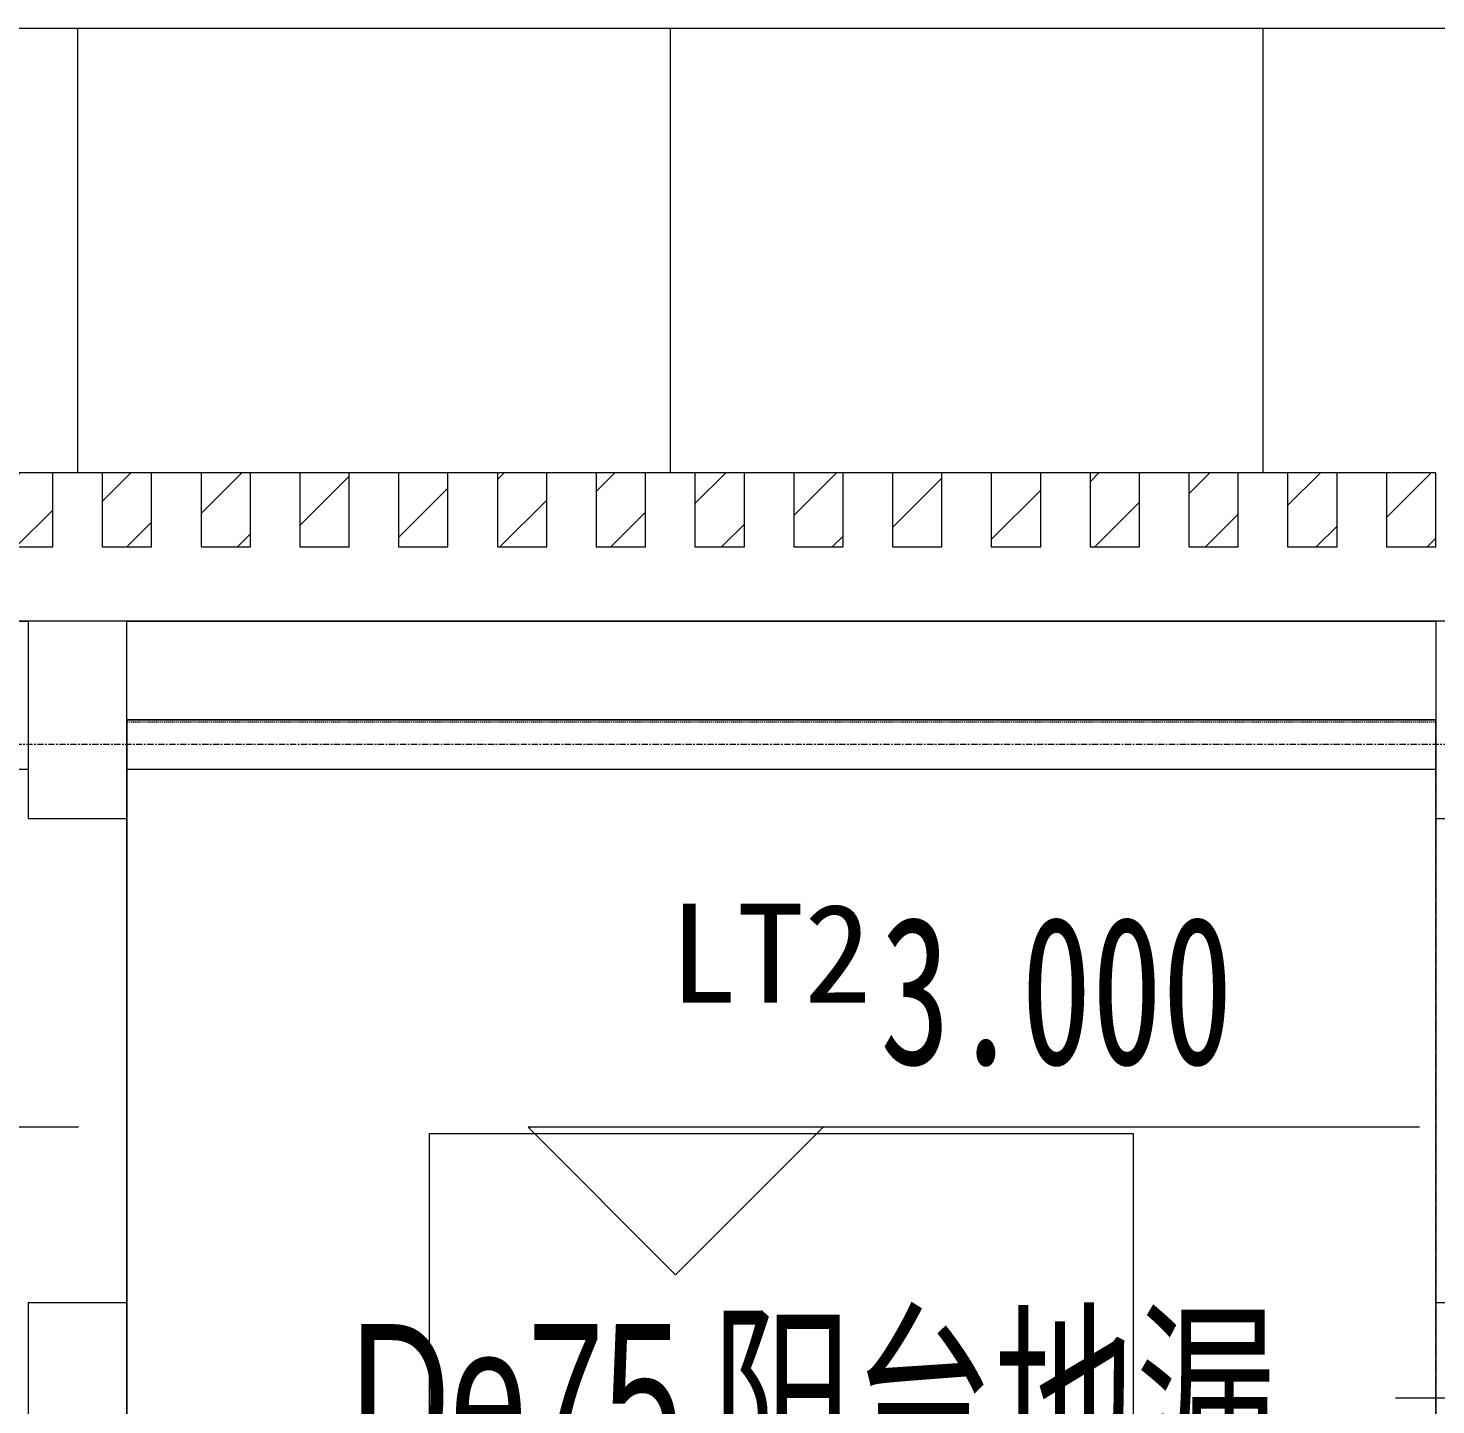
# Model space of a CAD drawing. Header units: millimetres. Extents: x 147592 to 201688, y -27981 to 8299.
# Drawn here: x 170900 to 173750, y -1336 to 1450 of the extents above; entities that cross this region are included whole.
import ezdxf

# ---------------------------------------------------------------- set-up
doc = ezdxf.new("R2010")
doc.units = ezdxf.units.MM
doc.linetypes.add('架空线', pattern=[3.97, 2.38, -1.59])
doc.linetypes.add('轴网线', pattern=[22.24, 12.7, -3.18, 3.18, -3.18])
for name, color, linetype, lineweight in [('A-DETL-____-OTLN', 7, 'Continuous', 5), ('A-GLAZ-CWMG-MCUT', 7, 'Continuous', 13), ('A-GLAZ-CWMG-OTLN', 7, 'Continuous', 5), ('A-WALL-____-MCUT', 7, 'Continuous', 13), ('A-WALL-____-OTLN', 7, 'Continuous', 13), ('G-____-____-DIMS', 7, 'Continuous', 5), ('G-____-____-TEXT', 7, 'Continuous', 5), ('I-WALL-____-OTLN', 7, 'Continuous', 13), ('S-COLS-____-MCUT', 7, 'Continuous', 5), ('S-GRID-____-OTLN', 7, 'Continuous', 5), ('S-STRS-____-MBND', 7, 'Continuous', 5), ('S-STRS-____-OTLN', 7, 'Continuous', 5)]:
    doc.layers.add(name, color=color, linetype=linetype, lineweight=lineweight)
doc.layers.add('A-FLOR-____-OTLN', color=7, linetype='Continuous', lineweight=13, true_color=0x007f00)
doc.styles.add('TJ_FangSong', font='', dxfattribs={"width": 0.7, "height": 300})
doc.styles.add('仿宋', font='', dxfattribs={"width": 0.7, "height": 300})
doc.styles.add('黑体_2', font='', dxfattribs={"height": 200})
doc.styles.get('TJ_FangSong').set_extended_font_data('TJ_FangSong')
doc.styles.get('仿宋').set_extended_font_data('FangSong')
doc.styles.get('黑体_2').set_extended_font_data('SimHei')

# ---------------------------------------------------------------- blocks, each defined once
blk = doc.blocks.new('矩形竖梃 - 100_100mm 木色铝方通-V182-二层给排水_消防平面图')
at = {"layer": 'A-GLAZ-CWMG-OTLN', "true_color": 0x515151}
h = blk.add_hatch(dxfattribs=at)
h.set_pattern_fill('FP_151', color=251, style=0, pattern_type=2)
h.set_pattern_definition([(315, (-170900.01, 549.98), (70.71068, 70.71068), [])])
h.paths.add_polyline_path([(50, 150), (50, 0), (-50, 0), (-50, 150)], flags=0)
at = {"layer": 'A-GLAZ-CWMG-MCUT', "color": 251, "lineweight": 5, "true_color": 0x515151}
for p, q in [((-50, 150), (50, 150)), ((-50, 0), (-50, 150)), ((50, 150), (50, 0)), ((50, 0), (-50, 0))]:
    blk.add_line(p, q, dxfattribs=at)
blk = doc.blocks.new('矩形竖梃 - 100_100mm 木色铝方通-V183-二层给排水_消防平面图')
at = {"layer": 'A-GLAZ-CWMG-OTLN', "true_color": 0x515151}
h = blk.add_hatch(dxfattribs=at)
h.set_pattern_fill('FP_152', color=251, style=0, pattern_type=2)
h.set_pattern_definition([(315, (-171100.01, 549.98), (70.71068, 70.71068), [])])
h.paths.add_polyline_path([(50, 150), (50, 0), (-50, 0), (-50, 150)], flags=0)
at = {"layer": 'A-GLAZ-CWMG-MCUT', "color": 251, "lineweight": 5, "true_color": 0x515151}
for p, q in [((-50, 150), (50, 150)), ((-50, 0), (-50, 150)), ((50, 150), (50, 0)), ((50, 0), (-50, 0))]:
    blk.add_line(p, q, dxfattribs=at)
blk = doc.blocks.new('矩形竖梃 - 100_100mm 木色铝方通-V184-二层给排水_消防平面图')
at = {"layer": 'A-GLAZ-CWMG-OTLN', "true_color": 0x515151}
h = blk.add_hatch(dxfattribs=at)
h.set_pattern_fill('FP_153', color=251, style=0, pattern_type=2)
h.set_pattern_definition([(315, (-171700.01, 549.98), (70.71068, 70.71068), [])])
h.paths.add_polyline_path([(50, 150), (50, 0), (-50, 0), (-50, 150)], flags=0)
at = {"layer": 'A-GLAZ-CWMG-MCUT', "color": 251, "lineweight": 5, "true_color": 0x515151}
for p, q in [((-50, 150), (50, 150)), ((-50, 0), (-50, 150)), ((50, 150), (50, 0)), ((50, 0), (-50, 0))]:
    blk.add_line(p, q, dxfattribs=at)
blk = doc.blocks.new('矩形竖梃 - 100_100mm 木色铝方通-V185-二层给排水_消防平面图')
at = {"layer": 'A-GLAZ-CWMG-OTLN', "true_color": 0x515151}
h = blk.add_hatch(dxfattribs=at)
h.set_pattern_fill('FP_154', color=251, style=0, pattern_type=2)
h.set_pattern_definition([(315, (-171300.01, 549.98), (70.71068, 70.71068), [])])
h.paths.add_polyline_path([(50, 150), (50, 0), (-50, 0), (-50, 150)], flags=0)
at = {"layer": 'A-GLAZ-CWMG-MCUT', "color": 251, "lineweight": 5, "true_color": 0x515151}
for p, q in [((-50, 150), (50, 150)), ((-50, 0), (-50, 150)), ((50, 150), (50, 0)), ((50, 0), (-50, 0))]:
    blk.add_line(p, q, dxfattribs=at)
blk = doc.blocks.new('矩形竖梃 - 100_100mm 木色铝方通-V186-二层给排水_消防平面图')
at = {"layer": 'A-GLAZ-CWMG-OTLN', "true_color": 0x515151}
h = blk.add_hatch(dxfattribs=at)
h.set_pattern_fill('FP_155', color=251, style=0, pattern_type=2)
h.set_pattern_definition([(315, (-171500.01, 549.98), (70.71068, 70.71068), [])])
h.paths.add_polyline_path([(50, 150), (50, 0), (-50, 0), (-50, 150)], flags=0)
at = {"layer": 'A-GLAZ-CWMG-MCUT', "color": 251, "lineweight": 5, "true_color": 0x515151}
for p, q in [((-50, 150), (50, 150)), ((-50, 0), (-50, 150)), ((50, 150), (50, 0)), ((50, 0), (-50, 0))]:
    blk.add_line(p, q, dxfattribs=at)
blk = doc.blocks.new('矩形竖梃 - 100_100mm 木色铝方通-V187-二层给排水_消防平面图')
at = {"layer": 'A-GLAZ-CWMG-OTLN', "true_color": 0x515151}
h = blk.add_hatch(dxfattribs=at)
h.set_pattern_fill('FP_156', color=251, style=0, pattern_type=2)
h.set_pattern_definition([(315, (-171900.01, 549.98), (70.71068, 70.71068), [])])
h.paths.add_polyline_path([(50, 150), (50, 0), (-50, 0), (-50, 150)], flags=0)
at = {"layer": 'A-GLAZ-CWMG-MCUT', "color": 251, "lineweight": 5, "true_color": 0x515151}
for p, q in [((-50, 150), (50, 150)), ((-50, 0), (-50, 150)), ((50, 150), (50, 0)), ((50, 0), (-50, 0))]:
    blk.add_line(p, q, dxfattribs=at)
blk = doc.blocks.new('矩形竖梃 - 100_100mm 木色铝方通-V188-二层给排水_消防平面图')
at = {"layer": 'A-GLAZ-CWMG-OTLN', "true_color": 0x515151}
h = blk.add_hatch(dxfattribs=at)
h.set_pattern_fill('FP_157', color=251, style=0, pattern_type=2)
h.set_pattern_definition([(315, (-172100.01, 549.98), (70.71068, 70.71068), [])])
h.paths.add_polyline_path([(50, 150), (50, 0), (-50, 0), (-50, 150)], flags=0)
at = {"layer": 'A-GLAZ-CWMG-MCUT', "color": 251, "lineweight": 5, "true_color": 0x515151}
for p, q in [((-50, 150), (50, 150)), ((-50, 0), (-50, 150)), ((50, 150), (50, 0)), ((50, 0), (-50, 0))]:
    blk.add_line(p, q, dxfattribs=at)
blk = doc.blocks.new('矩形竖梃 - 100_100mm 木色铝方通-V189-二层给排水_消防平面图')
at = {"layer": 'A-GLAZ-CWMG-OTLN', "true_color": 0x515151}
h = blk.add_hatch(dxfattribs=at)
h.set_pattern_fill('FP_158', color=251, style=0, pattern_type=2)
h.set_pattern_definition([(315, (-172300.01, 549.98), (70.71068, 70.71068), [])])
h.paths.add_polyline_path([(50, 150), (50, 0), (-50, 0), (-50, 150)], flags=0)
at = {"layer": 'A-GLAZ-CWMG-MCUT', "color": 251, "lineweight": 5, "true_color": 0x515151}
for p, q in [((-50, 150), (50, 150)), ((-50, 0), (-50, 150)), ((50, 150), (50, 0)), ((50, 0), (-50, 0))]:
    blk.add_line(p, q, dxfattribs=at)
blk = doc.blocks.new('矩形竖梃 - 100_100mm 木色铝方通-V190-二层给排水_消防平面图')
at = {"layer": 'A-GLAZ-CWMG-OTLN', "true_color": 0x515151}
h = blk.add_hatch(dxfattribs=at)
h.set_pattern_fill('FP_159', color=251, style=0, pattern_type=2)
h.set_pattern_definition([(315, (-172500.01, 549.98), (70.71068, 70.71068), [])])
h.paths.add_polyline_path([(50, 150), (50, 0), (-50, 0), (-50, 150)], flags=0)
at = {"layer": 'A-GLAZ-CWMG-MCUT', "color": 251, "lineweight": 5, "true_color": 0x515151}
for p, q in [((-50, 150), (50, 150)), ((-50, 0), (-50, 150)), ((50, 150), (50, 0)), ((50, 0), (-50, 0))]:
    blk.add_line(p, q, dxfattribs=at)
blk = doc.blocks.new('矩形竖梃 - 100_100mm 木色铝方通-V191-二层给排水_消防平面图')
at = {"layer": 'A-GLAZ-CWMG-OTLN', "true_color": 0x515151}
h = blk.add_hatch(dxfattribs=at)
h.set_pattern_fill('FP_160', color=251, style=0, pattern_type=2)
h.set_pattern_definition([(315, (-172700.01, 549.98), (70.71068, 70.71068), [])])
h.paths.add_polyline_path([(50, 150), (50, 0), (-50, 0), (-50, 150)], flags=0)
at = {"layer": 'A-GLAZ-CWMG-MCUT', "color": 251, "lineweight": 5, "true_color": 0x515151}
for p, q in [((-50, 150), (50, 150)), ((-50, 0), (-50, 150)), ((50, 150), (50, 0)), ((50, 0), (-50, 0))]:
    blk.add_line(p, q, dxfattribs=at)
blk = doc.blocks.new('矩形竖梃 - 100_100mm 木色铝方通-V192-二层给排水_消防平面图')
at = {"layer": 'A-GLAZ-CWMG-OTLN', "true_color": 0x515151}
h = blk.add_hatch(dxfattribs=at)
h.set_pattern_fill('FP_161', color=251, style=0, pattern_type=2)
h.set_pattern_definition([(315, (-172900.01, 549.98), (70.71068, 70.71068), [])])
h.paths.add_polyline_path([(50, 150), (50, 0), (-50, 0), (-50, 150)], flags=0)
at = {"layer": 'A-GLAZ-CWMG-MCUT', "color": 251, "lineweight": 5, "true_color": 0x515151}
for p, q in [((-50, 150), (50, 150)), ((-50, 0), (-50, 150)), ((50, 150), (50, 0)), ((50, 0), (-50, 0))]:
    blk.add_line(p, q, dxfattribs=at)
blk = doc.blocks.new('矩形竖梃 - 100_100mm 木色铝方通-V193-二层给排水_消防平面图')
at = {"layer": 'A-GLAZ-CWMG-OTLN', "true_color": 0x515151}
h = blk.add_hatch(dxfattribs=at)
h.set_pattern_fill('FP_162', color=251, style=0, pattern_type=2)
h.set_pattern_definition([(315, (-173100.01, 549.98), (70.71068, 70.71068), [])])
h.paths.add_polyline_path([(50, 150), (50, 0), (-50, 0), (-50, 150)], flags=0)
at = {"layer": 'A-GLAZ-CWMG-MCUT', "color": 251, "lineweight": 5, "true_color": 0x515151}
for p, q in [((-50, 150), (50, 150)), ((-50, 0), (-50, 150)), ((50, 150), (50, 0)), ((50, 0), (-50, 0))]:
    blk.add_line(p, q, dxfattribs=at)
blk = doc.blocks.new('矩形竖梃 - 100_100mm 木色铝方通-V194-二层给排水_消防平面图')
at = {"layer": 'A-GLAZ-CWMG-OTLN', "true_color": 0x515151}
h = blk.add_hatch(dxfattribs=at)
h.set_pattern_fill('FP_163', color=251, style=0, pattern_type=2)
h.set_pattern_definition([(315, (-173300.01, 549.98), (70.71068, 70.71068), [])])
h.paths.add_polyline_path([(50, 150), (50, 0), (-50, 0), (-50, 150)], flags=0)
at = {"layer": 'A-GLAZ-CWMG-MCUT', "color": 251, "lineweight": 5, "true_color": 0x515151}
for p, q in [((-50, 150), (50, 150)), ((-50, 0), (-50, 150)), ((50, 150), (50, 0)), ((50, 0), (-50, 0))]:
    blk.add_line(p, q, dxfattribs=at)
blk = doc.blocks.new('矩形竖梃 - 100_100mm 木色铝方通-V195-二层给排水_消防平面图')
at = {"layer": 'A-GLAZ-CWMG-OTLN', "true_color": 0x515151}
h = blk.add_hatch(dxfattribs=at)
h.set_pattern_fill('FP_164', color=251, style=0, pattern_type=2)
h.set_pattern_definition([(315, (-173500.01, 549.98), (70.71068, 70.71068), [])])
h.paths.add_polyline_path([(50, 150), (50, 0), (-50, 0), (-50, 150)], flags=0)
at = {"layer": 'A-GLAZ-CWMG-MCUT', "color": 251, "lineweight": 5, "true_color": 0x515151}
for p, q in [((-50, 150), (50, 150)), ((-50, 0), (-50, 150)), ((50, 150), (50, 0)), ((50, 0), (-50, 0))]:
    blk.add_line(p, q, dxfattribs=at)
blk = doc.blocks.new('矩形竖梃 - 100_100mm 木色铝方通-V196-二层给排水_消防平面图')
at = {"layer": 'A-GLAZ-CWMG-OTLN', "true_color": 0x515151}
h = blk.add_hatch(dxfattribs=at)
h.set_pattern_fill('FP_165', color=251, style=0, pattern_type=2)
h.set_pattern_definition([(315, (-173700.01, 549.98), (70.71068, 70.71068), [])])
h.paths.add_polyline_path([(50, 150), (50, 0), (-50, 0), (-50, 150)], flags=0)
at = {"layer": 'A-GLAZ-CWMG-MCUT', "color": 251, "lineweight": 5, "true_color": 0x515151}
for p, q in [((-50, 150), (50, 150)), ((-50, 0), (-50, 150)), ((50, 150), (50, 0)), ((50, 0), (-50, 0))]:
    blk.add_line(p, q, dxfattribs=at)
blk = doc.blocks.new('高程点 - 相对高程点-103621-二层给排水_消防平面图')
at = {"layer": 'G-____-____-DIMS', "color": 173, "true_color": 0x5151ff}
for p, q in [((15.062, 2.987), (-2.987, 2.987)), ((0, 0), (-2.987, 2.987)), ((0, 0), (2.987, 2.987))]:
    blk.add_line(p, q, dxfattribs=at)
blk = doc.blocks.new('YXQH_AR_B9-20_rvt-1-二层给排水_消防平面图')
at = {"layer": 'A-DETL-____-OTLN', "color": 173, "true_color": 0x5151ff}
blk.add_line((165000, 1450), (177900, 1450), dxfattribs=at)
at = {"layer": 'A-DETL-____-OTLN', "color": 251, "true_color": 0x515151}
for p, q in [((171000, 1450), (171000, 550)), ((172200, 1450), (172200, 550)), ((173400, 1450), (173400, 550))]:
    blk.add_line(p, q, dxfattribs=at)
at = {"layer": 'A-WALL-____-MCUT', "color": 251, "lineweight": 5, "true_color": 0x515151}
for p, q in [((174650, 250), (167350, 250)), ((171100, -6150), (171100, 50)), ((171100, 50), (173750, 50)), ((173750, 50), (173750, -4900))]:
    blk.add_line(p, q, dxfattribs=at)
at = {"layer": 'A-WALL-____-OTLN', "color": 251, "lineweight": 5, "true_color": 0x515151}
blk.add_line((173750, -150), (173750, -1130), dxfattribs=at)
at = {"layer": 'G-____-____-DIMS', "color": 251, "true_color": 0x515151}
blk.add_line((172210.9, -1073.1), (172210.9, -1073.1), dxfattribs=at)
blk.add_line((172210.9, -1073.1), (172210.9, -1073.1), dxfattribs=at)
at = {"layer": 'S-GRID-____-OTLN', "color": 173, "linetype": '轴网线', "true_color": 0x5151ff}
blk.add_line((199020.5, 0), (148525.8, 0), dxfattribs=at)
at = {"layer": 'S-STRS-____-MBND', "color": 251, "linetype": '架空线', "true_color": 0x515151}
for p, q in [((171100, 50), (171100, -1530)), ((173750, 50), (171100, 50)), ((171100, 45), (171100, -1530)), ((173750, 45), (171100, 45)), ((173750, -1530), (173750, 50)), ((173750, -1530), (173750, 45))]:
    blk.add_line(p, q, dxfattribs=at)
at = {"layer": 'S-STRS-____-OTLN', "color": 251, "true_color": 0x515151}
blk.add_line((171100, -150), (171100, -1130), dxfattribs=at)
at = {"layer": 'S-STRS-____-OTLN', "color": 173, "true_color": 0x5151ff}
for p, q in [((171712.5, -787.5), (173137.5, -787.5)), ((171712.5, -1625), (171712.5, -787.5)), ((173137.5, -787.5), (173137.5, -1625))]:
    blk.add_line(p, q, dxfattribs=at)
at = {"color": 251, "lineweight": 5, "true_color": 0x515151, "extrusion": (0, 0, -1), "rotation": 180}
for name, p in [('矩形竖梃 - 100_100mm 木色铝方通-V182-二层给排水_消防平面图', (-170900, 550)), ('矩形竖梃 - 100_100mm 木色铝方通-V183-二层给排水_消防平面图', (-171100, 550)), ('矩形竖梃 - 100_100mm 木色铝方通-V185-二层给排水_消防平面图', (-171300, 550)), ('矩形竖梃 - 100_100mm 木色铝方通-V186-二层给排水_消防平面图', (-171500, 550)), ('矩形竖梃 - 100_100mm 木色铝方通-V184-二层给排水_消防平面图', (-171700, 550)), ('矩形竖梃 - 100_100mm 木色铝方通-V187-二层给排水_消防平面图', (-171900, 550)), ('矩形竖梃 - 100_100mm 木色铝方通-V188-二层给排水_消防平面图', (-172100, 550)), ('矩形竖梃 - 100_100mm 木色铝方通-V189-二层给排水_消防平面图', (-172300, 550)), ('矩形竖梃 - 100_100mm 木色铝方通-V190-二层给排水_消防平面图', (-172500, 550)), ('矩形竖梃 - 100_100mm 木色铝方通-V191-二层给排水_消防平面图', (-172700, 550)), ('矩形竖梃 - 100_100mm 木色铝方通-V192-二层给排水_消防平面图', (-172900, 550)), ('矩形竖梃 - 100_100mm 木色铝方通-V193-二层给排水_消防平面图', (-173100, 550)), ('矩形竖梃 - 100_100mm 木色铝方通-V194-二层给排水_消防平面图', (-173300, 550)), ('矩形竖梃 - 100_100mm 木色铝方通-V195-二层给排水_消防平面图', (-173500, 550)), ('矩形竖梃 - 100_100mm 木色铝方通-V196-二层给排水_消防平面图', (-173700, 550))]:
    blk.add_blockref(name, p, dxfattribs=at)
at = {"color": 251, "lineweight": 5, "true_color": 0x515151, "xscale": 99.99999999999993, "yscale": 99.99999999999993, "zscale": 99.99999999999993}
for p in [(169495.9, -1073.1), (172210.9, -1073.1)]:
    blk.add_blockref('高程点 - 相对高程点-103621-二层给排水_消防平面图', p, dxfattribs=at)
at = {"layer": 'G-____-____-DIMS', "color": 251, "true_color": 0x515151, "insert": (172624.7, -347.4), "char_height": 300, "width": 926.913, "attachment_point": 1, "line_spacing_factor": 0.898273, "style": '仿宋'}
blk.add_mtext('3.000', dxfattribs=at)
at = {"layer": 'G-____-____-TEXT', "color": 251, "true_color": 0x515151, "insert": (172199, -322.3), "char_height": 200, "width": 553.164, "attachment_point": 1, "style": '黑体_2'}
blk.add_mtext('LT2', dxfattribs=at)
blk = doc.blocks.new('YXQH_ST_B9-20_rvt-1-二层给排水_消防平面图')
at = {"layer": 'A-FLOR-____-OTLN', "color": 95, "lineweight": 18, "true_color": 0x51a751}
for p, q in [((171050, 550), (170950, 550)), ((171250, 550), (171150, 550)), ((171450, 550), (171350, 550)), ((171650, 550), (171550, 550)), ((171850, 550), (171750, 550)), ((172050, 550), (171950, 550)), ((172250, 550), (172150, 550)), ((172450, 550), (172350, 550)), ((172650, 550), (172550, 550)), ((172850, 550), (172750, 550)), ((173050, 550), (172950, 550)), ((173250, 550), (173150, 550)), ((173450, 550), (173350, 550)), ((173650, 550), (173550, 550)), ((168250, 250), (170900, 250)), ((171100, 250), (173750, 250)), ((168250, -50), (170900, -50)), ((171100, -50), (173750, -50)), ((173750, -150), (173750, -1130))]:
    blk.add_line(p, q, dxfattribs=at)
at = {"layer": 'I-WALL-____-OTLN', "color": 251, "lineweight": 18, "true_color": 0x515151}
for p, q in [((168250, 250), (170900, 250)), ((171100, 250), (173750, 250)), ((173750, 50), (171100, 50))]:
    blk.add_line(p, q, dxfattribs=at)
at = {"layer": 'S-COLS-____-MCUT', "color": 251, "lineweight": 18, "true_color": 0x515151}
for p, q in [((171100, 250), (170900, 250)), ((170900, 250), (170900, -150)), ((171100, -150), (171100, 250)), ((173750, 250), (173750, -150)), ((173950, 250), (173750, 250)), ((170900, -150), (171100, -150)), ((173750, -150), (173950, -150)), ((171100, -1130), (170900, -1130)), ((170900, -1130), (170900, -1530)), ((171100, -1530), (171100, -1130)), ((173750, -1130), (173750, -1530)), ((173950, -1130), (173750, -1130))]:
    blk.add_line(p, q, dxfattribs=at)

msp = doc.modelspace()

# ---------------------------------------------------------------- linework, layer by layer
at = {"layer": 'G-____-____-TEXT'}
for p, q in [((173672.9, -1323), (173668.3, -1323)), ((174206.3, -1323), (173672.9, -1323))]:
    msp.add_line(p, q, dxfattribs=at)

# ---------------------------------------------------------------- block references
at = {"lineweight": 5}
for name in ['YXQH_AR_B9-20_rvt-1-二层给排水_消防平面图', 'YXQH_ST_B9-20_rvt-1-二层给排水_消防平面图']:
    msp.add_blockref(name, (0, 0), dxfattribs=at)

# ---------------------------------------------------------------- texts
at = {"layer": 'G-____-____-TEXT', "char_height": 300, "attachment_point": 1, "style": 'TJ_FangSong'}
for s, insert, width in [('阳台地漏', (172282.9, -1173), 1436.624), ('De75 ', (171551.4, -1173), 886.666)]:
    msp.add_mtext(s, dxfattribs=dict(at, insert=insert, width=width))

doc.saveas('drawing.dxf')
